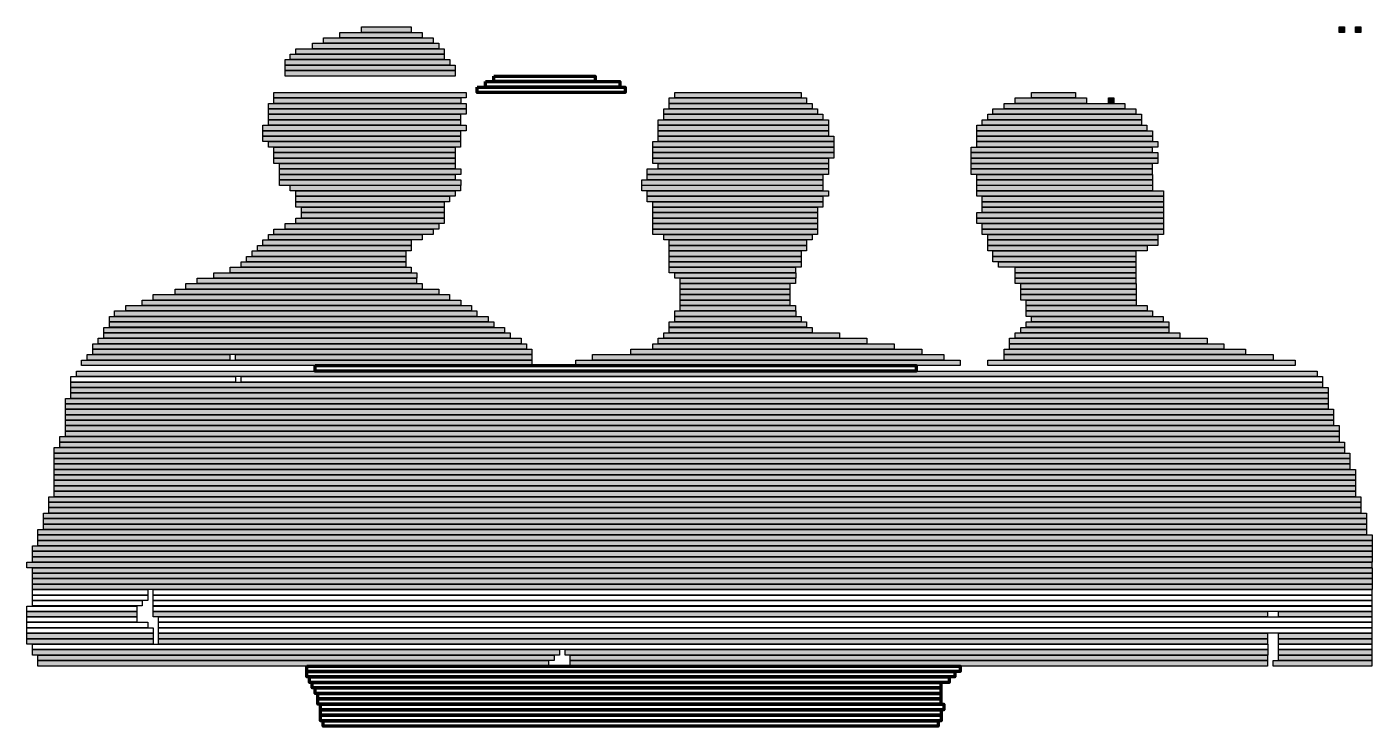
# Model space of a CAD drawing. Header units: millimetres. Extents: x 8 to 41779, y 4087 to 28530.
# Drawn here: x 39824 to 41366, y 9319 to 10122 of the extents above; entities that cross this region are included whole.
import ezdxf

# ---------------------------------------------------------------- set-up
doc = ezdxf.new("R2010")
doc.units = ezdxf.units.MM
doc.header["$LTSCALE"] = 50
doc.layers.add('12_Plankopf', color=140, linetype='Continuous')

msp = doc.modelspace()

# ---------------------------------------------------------------- hatches: boundary and pattern name
at = {"layer": '12_Plankopf'}
for points in [[(40207.8, 10122), (40264.5, 10122), (40264.5, 10115.7), (40207.8, 10115.7)], [(41328.6, 10122), (41334.9, 10122), (41334.9, 10115.7), (41328.6, 10115.7)], [(41347.3, 10122), (41353.6, 10122), (41353.6, 10115.7), (41347.3, 10115.7)], [(40151.4, 10103.2), (40296.2, 10103.2), (40296.2, 10096.9), (40151.4, 10096.9)], [(40164.1, 10109.4), (40290, 10109.4), (40290, 10103.2), (40164.1, 10103.2)], [(40182.8, 10115.7), (40277.2, 10115.7), (40277.2, 10109.4), (40182.8, 10109.4)], [(40126, 10090.6), (40302.3, 10090.6), (40302.3, 10084.4), (40126, 10084.4)], [(40132.4, 10096.9), (40302.3, 10096.9), (40302.3, 10090.6), (40132.4, 10090.6)], [(40120, 10084.4), (40308.8, 10084.4), (40308.8, 10078.1), (40120, 10078.1)], [(40120, 10078.1), (40315.2, 10078.1), (40315.2, 10071.8), (40120, 10071.8)], [(40120, 10071.8), (40315.2, 10071.8), (40315.2, 10065.6), (40120, 10065.6)], [(40107.3, 10046.7), (40327.6, 10046.7), (40327.6, 10040.5), (40107.3, 10040.5)], [(40567, 10046.7), (40711.7, 10046.7), (40711.7, 10040.5), (40567, 10040.5)], [(40975.8, 10046.7), (41026.2, 10046.7), (41026.2, 10040.5), (40975.8, 10040.5)], [(40101, 10034.2), (40327.6, 10034.2), (40327.6, 10028), (40101, 10028)], [(40101, 10028), (40327.6, 10028), (40327.6, 10021.7), (40101, 10021.7)], [(40107.3, 10040.5), (40321.4, 10040.5), (40321.4, 10034.2), (40107.3, 10034.2)], [(40554.3, 10028), (40730.5, 10028), (40730.5, 10021.7), (40554.3, 10021.7)], [(40560.6, 10040.5), (40718, 10040.5), (40718, 10034.2), (40560.6, 10034.2)], [(40560.6, 10034.2), (40724.3, 10034.2), (40724.3, 10028), (40560.6, 10028)], [(40931.7, 10028), (41095.4, 10028), (41095.4, 10021.7), (40931.7, 10021.7)], [(40944.4, 10034.2), (41083, 10034.2), (41083, 10028), (40944.4, 10028)], [(40957.1, 10040.5), (41039, 10040.5), (41039, 10034.2), (40957.1, 10034.2)], [(41064, 10040.5), (41070.3, 10040.5), (41070.3, 10034.2), (41064, 10034.2)], [(40101, 10021.7), (40321.3, 10021.7), (40321.3, 10015.4), (40101, 10015.4)], [(40101, 10015.4), (40321.3, 10015.4), (40321.3, 10009.2), (40101, 10009.2)], [(40547.9, 10015.4), (40743.1, 10015.4), (40743.1, 10009.2), (40547.9, 10009.2)], [(40554.3, 10021.7), (40736.8, 10021.7), (40736.8, 10015.4), (40554.3, 10015.4)], [(40919.4, 10015.4), (41101.9, 10015.4), (41101.9, 10009.2), (40919.4, 10009.2)], [(40925.7, 10021.7), (41102, 10021.7), (41102, 10015.4), (40925.7, 10015.4)], [(40094.6, 10009.1), (40327.5, 10009.1), (40327.5, 10002.8), (40094.6, 10002.8)], [(40094.6, 10002.8), (40321.2, 10002.8), (40321.2, 9996.6), (40094.6, 9996.6)], [(40094.6, 9996.6), (40321.2, 9996.6), (40321.2, 9990.3), (40094.6, 9990.3)], [(40547.9, 10009.1), (40743.1, 10009.1), (40743.1, 10002.8), (40547.9, 10002.8)], [(40547.9, 10002.8), (40743.1, 10002.8), (40743.1, 9996.6), (40547.9, 9996.6)], [(40547.9, 9996.6), (40749.4, 9996.6), (40749.4, 9990.3), (40547.9, 9990.3)], [(40913, 10009.1), (41108.2, 10009.1), (41108.2, 10002.8), (40913, 10002.8)], [(40913, 10002.8), (41114.5, 10002.8), (41114.5, 9996.6), (40913, 9996.6)], [(40913, 9996.6), (41114.5, 9996.6), (41114.5, 9990.3), (40913, 9990.3)], [(40101, 9990.3), (40321.3, 9990.3), (40321.3, 9984), (40101, 9984)], [(40107.3, 9984), (40315.1, 9984), (40315.1, 9977.8), (40107.3, 9977.8)], [(40541.6, 9990.3), (40749.3, 9990.3), (40749.3, 9984), (40541.6, 9984)], [(40541.6, 9984), (40749.3, 9984), (40749.3, 9977.8), (40541.6, 9977.8)], [(40906.7, 9984), (41114.4, 9984), (41114.4, 9977.8), (40906.7, 9977.8)], [(40913, 9990.3), (41120.8, 9990.3), (41120.8, 9984), (40913, 9984)], [(40107.3, 9977.8), (40315.1, 9977.8), (40315.1, 9971.5), (40107.3, 9971.5)], [(40107.3, 9971.5), (40315.1, 9971.5), (40315.1, 9965.3), (40107.3, 9965.3)], [(40113.7, 9965.2), (40315.1, 9965.2), (40315.1, 9959), (40113.7, 9959)], [(40541.6, 9977.8), (40749.3, 9977.8), (40749.3, 9971.5), (40541.6, 9971.5)], [(40541.6, 9971.5), (40743, 9971.5), (40743, 9965.3), (40541.6, 9965.3)], [(40547.9, 9965.2), (40743.1, 9965.2), (40743.1, 9959), (40547.9, 9959)], [(40906.7, 9977.8), (41120.7, 9977.8), (41120.7, 9971.5), (40906.7, 9971.5)], [(40906.7, 9971.5), (41120.7, 9971.5), (41120.7, 9965.3), (40906.7, 9965.3)], [(40906.7, 9965.2), (41114.4, 9965.2), (41114.4, 9959), (40906.7, 9959)], [(40113.7, 9959), (40321.4, 9959), (40321.4, 9952.7), (40113.7, 9952.7)], [(40113.7, 9952.7), (40315.1, 9952.7), (40315.1, 9946.4), (40113.7, 9946.4)], [(40535.2, 9959), (40743, 9959), (40743, 9952.7), (40535.2, 9952.7)], [(40535.2, 9952.7), (40736.7, 9952.7), (40736.7, 9946.4), (40535.2, 9946.4)], [(40906.7, 9959), (41114.4, 9959), (41114.4, 9952.7), (40906.7, 9952.7)], [(40913, 9952.7), (41114.5, 9952.7), (41114.5, 9946.4), (40913, 9946.4)], [(40113.7, 9946.4), (40321.4, 9946.4), (40321.4, 9940.1), (40113.7, 9940.1)], [(40126, 9940.2), (40321.2, 9940.2), (40321.2, 9933.9), (40126, 9933.9)], [(40132.4, 9933.9), (40314.9, 9933.9), (40314.9, 9927.6), (40132.4, 9927.6)], [(40528.9, 9946.4), (40736.6, 9946.4), (40736.6, 9940.1), (40528.9, 9940.1)], [(40528.9, 9940.2), (40736.6, 9940.2), (40736.6, 9933.9), (40528.9, 9933.9)], [(40535.2, 9933.9), (40743, 9933.9), (40743, 9927.6), (40535.2, 9927.6)], [(40913, 9946.4), (41114.5, 9946.4), (41114.5, 9940.1), (40913, 9940.1)], [(40913, 9940.2), (41114.5, 9940.2), (41114.5, 9933.9), (40913, 9933.9)], [(40913, 9933.9), (41127.1, 9933.9), (41127.1, 9927.6), (40913, 9927.6)], [(40132.4, 9927.6), (40308.6, 9927.6), (40308.6, 9921.3), (40132.4, 9921.3)], [(40132.4, 9921.3), (40302.3, 9921.3), (40302.3, 9915.1), (40132.4, 9915.1)], [(40535.2, 9927.6), (40736.7, 9927.6), (40736.7, 9921.3), (40535.2, 9921.3)], [(40541.6, 9921.3), (40736.7, 9921.3), (40736.7, 9915.1), (40541.6, 9915.1)], [(40919.4, 9927.6), (41127.2, 9927.6), (41127.2, 9921.3), (40919.4, 9921.3)], [(40919.4, 9921.3), (41127.2, 9921.3), (41127.2, 9915.1), (40919.4, 9915.1)], [(40132.4, 9902.6), (40302.3, 9902.6), (40302.3, 9896.3), (40132.4, 9896.3)], [(40138.7, 9915.1), (40302.4, 9915.1), (40302.4, 9908.8), (40138.7, 9908.8)], [(40138.7, 9908.8), (40302.4, 9908.8), (40302.4, 9902.5), (40138.7, 9902.5)], [(40541.6, 9915.1), (40730.4, 9915.1), (40730.4, 9908.8), (40541.6, 9908.8)], [(40541.6, 9908.8), (40730.4, 9908.8), (40730.4, 9902.5), (40541.6, 9902.5)], [(40541.6, 9902.6), (40730.4, 9902.6), (40730.4, 9896.3), (40541.6, 9896.3)], [(40913, 9908.8), (41127.1, 9908.8), (41127.1, 9902.5), (40913, 9902.5)], [(40913, 9902.6), (41127.1, 9902.6), (41127.1, 9896.3), (40913, 9896.3)], [(40919.4, 9915.1), (41127.2, 9915.1), (41127.2, 9908.8), (40919.4, 9908.8)], [(40107.3, 9890), (40289.9, 9890), (40289.9, 9883.7), (40107.3, 9883.7)], [(40120, 9896.3), (40296.3, 9896.3), (40296.3, 9890), (40120, 9890)], [(40541.6, 9896.3), (40730.4, 9896.3), (40730.4, 9890), (40541.6, 9890)], [(40541.6, 9890), (40730.4, 9890), (40730.4, 9883.7), (40541.6, 9883.7)], [(40919.4, 9896.3), (41127.2, 9896.3), (41127.2, 9890), (40919.4, 9890)], [(40919.4, 9890), (41127.2, 9890), (41127.2, 9883.7), (40919.4, 9883.7)], [(40088.3, 9871.2), (40264.5, 9871.2), (40264.5, 9864.9), (40088.3, 9864.9)], [(40094.6, 9877.5), (40264.5, 9877.5), (40264.5, 9871.2), (40094.6, 9871.2)], [(40101, 9883.7), (40277.2, 9883.7), (40277.2, 9877.5), (40101, 9877.5)], [(40554.3, 9883.7), (40724.3, 9883.7), (40724.3, 9877.5), (40554.3, 9877.5)], [(40560.6, 9877.5), (40718, 9877.5), (40718, 9871.2), (40560.6, 9871.2)], [(40560.6, 9871.2), (40718, 9871.2), (40718, 9864.9), (40560.6, 9864.9)], [(40925.7, 9883.7), (41120.9, 9883.7), (41120.9, 9877.5), (40925.7, 9877.5)], [(40925.7, 9877.5), (41120.9, 9877.5), (41120.9, 9871.2), (40925.7, 9871.2)], [(40925.7, 9871.2), (41108.3, 9871.2), (41108.3, 9864.9), (40925.7, 9864.9)], [(40075.9, 9858.6), (40258.5, 9858.6), (40258.5, 9852.4), (40075.9, 9852.4)], [(40082.3, 9864.9), (40258.5, 9864.9), (40258.5, 9858.6), (40082.3, 9858.6)], [(40560.6, 9864.9), (40711.7, 9864.9), (40711.7, 9858.6), (40560.6, 9858.6)], [(40560.6, 9858.6), (40711.7, 9858.6), (40711.7, 9852.4), (40560.6, 9852.4)], [(40931.7, 9864.9), (41095.4, 9864.9), (41095.4, 9858.6), (40931.7, 9858.6)], [(40931.7, 9858.6), (41095.4, 9858.6), (41095.4, 9852.4), (40931.7, 9852.4)], [(40056.9, 9846.1), (40264.6, 9846.1), (40264.6, 9839.9), (40056.9, 9839.9)], [(40069.6, 9852.4), (40258.4, 9852.4), (40258.4, 9846.1), (40069.6, 9846.1)], [(40560.6, 9852.4), (40711.7, 9852.4), (40711.7, 9846.1), (40560.6, 9846.1)], [(40560.6, 9846.1), (40705.4, 9846.1), (40705.4, 9839.9), (40560.6, 9839.9)], [(40938.1, 9852.4), (41095.5, 9852.4), (41095.5, 9846.1), (40938.1, 9846.1)], [(40957.1, 9846.1), (41095.6, 9846.1), (41095.6, 9839.9), (40957.1, 9839.9)], [(40006.4, 9827.3), (40277.1, 9827.3), (40277.1, 9821), (40006.4, 9821)], [(40019.1, 9833.6), (40270.9, 9833.6), (40270.9, 9827.3), (40019.1, 9827.3)], [(40038.2, 9839.9), (40271.1, 9839.9), (40271.1, 9833.6), (40038.2, 9833.6)], [(40567, 9839.9), (40705.5, 9839.9), (40705.5, 9833.6), (40567, 9833.6)], [(40573, 9833.6), (40705.2, 9833.6), (40705.2, 9827.3), (40573, 9827.3)], [(40573, 9827.3), (40698.9, 9827.3), (40698.9, 9821), (40573, 9821)], [(40957.1, 9839.9), (41095.6, 9839.9), (41095.6, 9833.6), (40957.1, 9833.6)], [(40957.1, 9833.6), (41095.6, 9833.6), (41095.6, 9827.3), (40957.1, 9827.3)], [(40963.5, 9827.3), (41095.7, 9827.3), (41095.7, 9821), (40963.5, 9821)], [(39968.7, 9814.7), (40308.6, 9814.7), (40308.6, 9808.5), (39968.7, 9808.5)], [(39994.1, 9821), (40296.2, 9821), (40296.2, 9814.7), (39994.1, 9814.7)], [(40573, 9821), (40698.9, 9821), (40698.9, 9814.7), (40573, 9814.7)], [(40573, 9814.7), (40698.9, 9814.7), (40698.9, 9808.5), (40573, 9808.5)], [(40963.5, 9821), (41095.7, 9821), (41095.7, 9814.7), (40963.5, 9814.7)], [(40963.5, 9814.7), (41095.7, 9814.7), (41095.7, 9808.5), (40963.5, 9808.5)], [(39924.6, 9796), (40340, 9796), (40340, 9789.7), (39924.6, 9789.7)], [(39937.3, 9802.2), (40333.8, 9802.2), (40333.8, 9796), (39937.3, 9796)], [(39956.3, 9808.5), (40321.4, 9808.5), (40321.4, 9802.2), (39956.3, 9802.2)], [(40567, 9796), (40705.5, 9796), (40705.5, 9789.7), (40567, 9789.7)], [(40573, 9808.5), (40698.9, 9808.5), (40698.9, 9802.2), (40573, 9802.2)], [(40573, 9802.2), (40705.2, 9802.2), (40705.2, 9796), (40573, 9796)], [(40969.8, 9808.5), (41095.7, 9808.5), (41095.7, 9802.2), (40969.8, 9802.2)], [(40969.8, 9802.2), (41108.3, 9802.2), (41108.3, 9796), (40969.8, 9796)], [(40969.8, 9796), (41114.6, 9796), (41114.6, 9789.7), (40969.8, 9789.7)], [(39918.6, 9789.7), (40352.9, 9789.7), (40352.9, 9783.4), (39918.6, 9783.4)], [(39918.6, 9783.4), (40359.2, 9783.4), (40359.2, 9777.2), (39918.6, 9777.2)], [(40560.6, 9783.4), (40718, 9783.4), (40718, 9777.2), (40560.6, 9777.2)], [(40567, 9789.7), (40711.7, 9789.7), (40711.7, 9783.4), (40567, 9783.4)], [(40969.8, 9783.4), (41133.5, 9783.4), (41133.5, 9777.2), (40969.8, 9777.2)], [(40975.8, 9789.7), (41126.9, 9789.7), (41126.9, 9783.4), (40975.8, 9783.4)], [(39905.9, 9764.6), (40390.6, 9764.6), (40390.6, 9758.3), (39905.9, 9758.3)], [(39912.2, 9777.1), (40371.7, 9777.1), (40371.7, 9770.9), (39912.2, 9770.9)], [(39912.2, 9770.9), (40378, 9770.9), (40378, 9764.6), (39912.2, 9764.6)], [(40547.9, 9764.6), (40787.1, 9764.6), (40787.1, 9758.3), (40547.9, 9758.3)], [(40554.3, 9770.9), (40755.7, 9770.9), (40755.7, 9764.6), (40554.3, 9764.6)], [(40560.6, 9777.1), (40724.3, 9777.1), (40724.3, 9770.9), (40560.6, 9770.9)], [(40950.8, 9764.6), (41177.4, 9764.6), (41177.4, 9758.3), (40950.8, 9758.3)], [(40957.1, 9770.9), (41146, 9770.9), (41146, 9764.6), (40957.1, 9764.6)], [(40963.5, 9777.1), (41133.5, 9777.1), (41133.5, 9770.9), (40963.5, 9770.9)], [(39899.5, 9758.3), (40396.8, 9758.3), (40396.8, 9752), (39899.5, 9752)], [(39899.5, 9752.1), (40403.1, 9752.1), (40403.1, 9745.8), (39899.5, 9745.8)], [(40516.5, 9752.1), (40850.1, 9752.1), (40850.1, 9745.8), (40516.5, 9745.8)], [(40541.6, 9758.3), (40818.5, 9758.3), (40818.5, 9752), (40541.6, 9752)], [(40944.4, 9752.1), (41221.4, 9752.1), (41221.4, 9745.8), (40944.4, 9745.8)], [(40950.8, 9758.3), (41196.3, 9758.3), (41196.3, 9752), (40950.8, 9752)], [(39886.8, 9739.5), (40403, 9739.5), (40403, 9733.3), (39886.8, 9733.3)], [(39893.2, 9745.8), (40056.8, 9745.8), (40056.8, 9739.5), (39893.2, 9739.5)], [(40063.2, 9745.8), (40403.1, 9745.8), (40403.1, 9739.5), (40063.2, 9739.5)], [(40453.4, 9739.5), (40894, 9739.5), (40894, 9733.3), (40453.4, 9733.3)], [(40472.4, 9745.8), (40875.3, 9745.8), (40875.3, 9739.5), (40472.4, 9739.5)], [(40925.7, 9739.5), (41278.2, 9739.5), (41278.2, 9733.3), (40925.7, 9733.3)], [(40944.4, 9745.8), (41252.9, 9745.8), (41252.9, 9739.5), (40944.4, 9739.5)], [(39880.8, 9727), (41303.5, 9727), (41303.5, 9720.7), (39880.8, 9720.7)], [(39874.5, 9714.4), (41309.7, 9714.4), (41309.7, 9708.2), (39874.5, 9708.2)], [(39874.5, 9708.2), (41316, 9708.2), (41316, 9701.9), (39874.5, 9701.9)], [(39874.5, 9701.9), (41316, 9701.9), (41316, 9695.6), (39874.5, 9695.6)], [(39868.1, 9695.6), (41315.9, 9695.6), (41315.9, 9689.4), (39868.1, 9689.4)], [(39868.1, 9689.3), (41315.9, 9689.3), (41315.9, 9683.1), (39868.1, 9683.1)], [(39868.1, 9683.1), (41322.2, 9683.1), (41322.2, 9676.8), (39868.1, 9676.8)], [(39868.1, 9676.8), (41322.2, 9676.8), (41322.2, 9670.6), (39868.1, 9670.6)], [(39868.1, 9670.6), (41322.2, 9670.6), (41322.2, 9664.3), (39868.1, 9664.3)], [(39868.1, 9664.3), (41328.5, 9664.3), (41328.5, 9658), (39868.1, 9658)], [(39868.1, 9658), (41328.5, 9658), (41328.5, 9651.8), (39868.1, 9651.8)], [(39861.8, 9651.8), (41328.5, 9651.8), (41328.5, 9645.5), (39861.8, 9645.5)], [(39861.8, 9645.5), (41334.8, 9645.5), (41334.8, 9639.2), (39861.8, 9639.2)], [(39855.4, 9639.2), (41334.7, 9639.2), (41334.7, 9632.9), (39855.4, 9632.9)], [(39855.4, 9632.9), (41341, 9632.9), (41341, 9626.6), (39855.4, 9626.6)], [(39855.4, 9626.6), (41341, 9626.6), (41341, 9620.4), (39855.4, 9620.4)], [(39855.4, 9620.4), (41341, 9620.4), (41341, 9614.1), (39855.4, 9614.1)], [(39855.4, 9614.1), (41347.3, 9614.1), (41347.3, 9607.9), (39855.4, 9607.9)], [(39855.4, 9607.9), (41347.3, 9607.9), (41347.3, 9601.6), (39855.4, 9601.6)], [(39855.4, 9601.6), (41347.3, 9601.6), (41347.3, 9595.3), (39855.4, 9595.3)], [(39855.4, 9595.3), (41347.3, 9595.3), (41347.3, 9589), (39855.4, 9589)], [(39849.1, 9582.8), (41353.5, 9582.8), (41353.5, 9576.5), (39849.1, 9576.5)], [(39855.4, 9589), (41347.3, 9589), (41347.3, 9582.8), (39855.4, 9582.8)], [(39843.1, 9563.9), (41360.1, 9563.9), (41360.1, 9557.7), (39843.1, 9557.7)], [(39849.1, 9576.5), (41353.5, 9576.5), (41353.5, 9570.2), (39849.1, 9570.2)], [(39849.1, 9570.2), (41353.5, 9570.2), (41353.5, 9563.9), (39849.1, 9563.9)], [(39843.1, 9557.7), (41360.1, 9557.7), (41360.1, 9551.4), (39843.1, 9551.4)], [(39843.1, 9551.4), (41360.1, 9551.4), (41360.1, 9545.1), (39843.1, 9545.1)], [(39836.7, 9545.1), (41360.1, 9545.1), (41360.1, 9538.9), (39836.7, 9538.9)], [(39836.7, 9538.9), (41366.4, 9538.9), (41366.4, 9532.6), (39836.7, 9532.6)], [(39836.7, 9532.6), (41366.4, 9532.6), (41366.4, 9526.3), (39836.7, 9526.3)], [(39830.4, 9526.3), (41366.3, 9526.3), (41366.3, 9520.1), (39830.4, 9520.1)], [(39830.4, 9520.1), (41366.3, 9520.1), (41366.3, 9513.8), (39830.4, 9513.8)], [(39824, 9507.5), (41366.2, 9507.5), (41366.2, 9501.3), (39824, 9501.3)], [(39830.4, 9513.8), (41366.3, 9513.8), (41366.3, 9507.5), (39830.4, 9507.5)], [(39830.4, 9501.2), (41366.3, 9501.2), (41366.3, 9495), (39830.4, 9495)], [(39830.4, 9495), (41366.3, 9495), (41366.3, 9488.7), (39830.4, 9488.7)], [(39830.4, 9488.7), (41366.3, 9488.7), (41366.3, 9482.5), (39830.4, 9482.5)], [(39830.4, 9482.5), (41366.3, 9482.5), (41366.3, 9476.2), (39830.4, 9476.2)], [(39824, 9451.1), (39949.9, 9451.1), (39949.9, 9444.8), (39824, 9444.8)], [(39968.7, 9451.1), (41246.5, 9451.1), (41246.5, 9444.8), (39968.7, 9444.8)], [(41259.1, 9451.1), (41366.1, 9451.1), (41366.1, 9444.8), (41259.1, 9444.8)], [(39824, 9426), (39968.8, 9426), (39968.8, 9419.8), (39824, 9419.8)], [(39975, 9426), (41246.6, 9426), (41246.6, 9419.8), (39975, 9419.8)], [(41259.1, 9426), (41366.1, 9426), (41366.1, 9419.8), (41259.1, 9419.8)], [(39824, 9419.8), (39968.8, 9419.8), (39968.8, 9413.5), (39824, 9413.5)], [(39975, 9419.8), (41246.6, 9419.8), (41246.6, 9413.5), (39975, 9413.5)], [(41259.1, 9419.8), (41366.1, 9419.8), (41366.1, 9413.5), (41259.1, 9413.5)], [(39830.4, 9407.2), (40434.7, 9407.2), (40434.7, 9400.9), (39830.4, 9400.9)], [(39836.7, 9400.9), (40428.5, 9400.9), (40428.5, 9394.6), (39836.7, 9394.6)], [(39836.7, 9394.7), (40422.1, 9394.7), (40422.1, 9388.4), (39836.7, 9388.4)], [(40441, 9407.2), (41246.8, 9407.2), (41246.8, 9400.9), (40441, 9400.9)], [(40447, 9400.9), (41246.5, 9400.9), (41246.5, 9394.6), (40447, 9394.6)], [(40447, 9394.7), (41246.5, 9394.7), (41246.5, 9388.4), (40447, 9388.4)], [(41252.8, 9394.7), (41366.1, 9394.7), (41366.1, 9388.4), (41252.8, 9388.4)], [(41259.1, 9407.2), (41366.1, 9407.2), (41366.1, 9400.9), (41259.1, 9400.9)], [(41259.1, 9400.9), (41366.1, 9400.9), (41366.1, 9394.6), (41259.1, 9394.6)]]:
    msp.add_hatch(color=7, dxfattribs=at).paths.add_polyline_path(points)

# ---------------------------------------------------------------- linework, layer by layer
for points in [[(40207.8, 10122), (40264.5, 10122), (40264.5, 10115.7), (40207.8, 10115.7)], [(41328.6, 10122), (41334.9, 10122), (41334.9, 10115.7), (41328.6, 10115.7)], [(41347.3, 10122), (41353.6, 10122), (41353.6, 10115.7), (41347.3, 10115.7)], [(40151.4, 10103.2), (40296.2, 10103.2), (40296.2, 10096.9), (40151.4, 10096.9)], [(40164.1, 10109.4), (40290, 10109.4), (40290, 10103.2), (40164.1, 10103.2)], [(40182.8, 10115.7), (40277.2, 10115.7), (40277.2, 10109.4), (40182.8, 10109.4)], [(40126, 10090.6), (40302.3, 10090.6), (40302.3, 10084.4), (40126, 10084.4)], [(40132.4, 10096.9), (40302.3, 10096.9), (40302.3, 10090.6), (40132.4, 10090.6)], [(40120, 10084.4), (40308.8, 10084.4), (40308.8, 10078.1), (40120, 10078.1)], [(40120, 10078.1), (40315.2, 10078.1), (40315.2, 10071.8), (40120, 10071.8)], [(40120, 10071.8), (40315.2, 10071.8), (40315.2, 10065.6), (40120, 10065.6)], [(40107.3, 10046.7), (40327.6, 10046.7), (40327.6, 10040.5), (40107.3, 10040.5)], [(40567, 10046.7), (40711.7, 10046.7), (40711.7, 10040.5), (40567, 10040.5)], [(40975.8, 10046.7), (41026.2, 10046.7), (41026.2, 10040.5), (40975.8, 10040.5)], [(40101, 10034.2), (40327.6, 10034.2), (40327.6, 10028), (40101, 10028)], [(40101, 10028), (40327.6, 10028), (40327.6, 10021.7), (40101, 10021.7)], [(40107.3, 10040.5), (40321.4, 10040.5), (40321.4, 10034.2), (40107.3, 10034.2)], [(40554.3, 10028), (40730.5, 10028), (40730.5, 10021.7), (40554.3, 10021.7)], [(40560.6, 10040.5), (40718, 10040.5), (40718, 10034.2), (40560.6, 10034.2)], [(40560.6, 10034.2), (40724.3, 10034.2), (40724.3, 10028), (40560.6, 10028)], [(40931.7, 10028), (41095.4, 10028), (41095.4, 10021.7), (40931.7, 10021.7)], [(40944.4, 10034.2), (41083, 10034.2), (41083, 10028), (40944.4, 10028)], [(40957.1, 10040.5), (41039, 10040.5), (41039, 10034.2), (40957.1, 10034.2)], [(41064, 10040.5), (41070.3, 10040.5), (41070.3, 10034.2), (41064, 10034.2)], [(40101, 10021.7), (40321.3, 10021.7), (40321.3, 10015.4), (40101, 10015.4)], [(40101, 10015.4), (40321.3, 10015.4), (40321.3, 10009.2), (40101, 10009.2)], [(40547.9, 10015.4), (40743.1, 10015.4), (40743.1, 10009.2), (40547.9, 10009.2)], [(40554.3, 10021.7), (40736.8, 10021.7), (40736.8, 10015.4), (40554.3, 10015.4)], [(40919.4, 10015.4), (41101.9, 10015.4), (41101.9, 10009.2), (40919.4, 10009.2)], [(40925.7, 10021.7), (41102, 10021.7), (41102, 10015.4), (40925.7, 10015.4)], [(40094.6, 10009.1), (40327.5, 10009.1), (40327.5, 10002.8), (40094.6, 10002.8)], [(40094.6, 10002.8), (40321.2, 10002.8), (40321.2, 9996.6), (40094.6, 9996.6)], [(40094.6, 9996.6), (40321.2, 9996.6), (40321.2, 9990.3), (40094.6, 9990.3)], [(40547.9, 10009.1), (40743.1, 10009.1), (40743.1, 10002.8), (40547.9, 10002.8)], [(40547.9, 10002.8), (40743.1, 10002.8), (40743.1, 9996.6), (40547.9, 9996.6)], [(40547.9, 9996.6), (40749.4, 9996.6), (40749.4, 9990.3), (40547.9, 9990.3)], [(40913, 10009.1), (41108.2, 10009.1), (41108.2, 10002.8), (40913, 10002.8)], [(40913, 10002.8), (41114.5, 10002.8), (41114.5, 9996.6), (40913, 9996.6)], [(40913, 9996.6), (41114.5, 9996.6), (41114.5, 9990.3), (40913, 9990.3)], [(40101, 9990.3), (40321.3, 9990.3), (40321.3, 9984), (40101, 9984)], [(40107.3, 9984), (40315.1, 9984), (40315.1, 9977.8), (40107.3, 9977.8)], [(40541.6, 9990.3), (40749.3, 9990.3), (40749.3, 9984), (40541.6, 9984)], [(40541.6, 9984), (40749.3, 9984), (40749.3, 9977.8), (40541.6, 9977.8)], [(40906.7, 9984), (41114.4, 9984), (41114.4, 9977.8), (40906.7, 9977.8)], [(40913, 9990.3), (41120.8, 9990.3), (41120.8, 9984), (40913, 9984)], [(40107.3, 9977.8), (40315.1, 9977.8), (40315.1, 9971.5), (40107.3, 9971.5)], [(40107.3, 9971.5), (40315.1, 9971.5), (40315.1, 9965.3), (40107.3, 9965.3)], [(40113.7, 9965.2), (40315.1, 9965.2), (40315.1, 9959), (40113.7, 9959)], [(40541.6, 9977.8), (40749.3, 9977.8), (40749.3, 9971.5), (40541.6, 9971.5)], [(40541.6, 9971.5), (40743, 9971.5), (40743, 9965.3), (40541.6, 9965.3)], [(40547.9, 9965.2), (40743.1, 9965.2), (40743.1, 9959), (40547.9, 9959)], [(40906.7, 9977.8), (41120.7, 9977.8), (41120.7, 9971.5), (40906.7, 9971.5)], [(40906.7, 9971.5), (41120.7, 9971.5), (41120.7, 9965.3), (40906.7, 9965.3)], [(40906.7, 9965.2), (41114.4, 9965.2), (41114.4, 9959), (40906.7, 9959)], [(40113.7, 9959), (40321.4, 9959), (40321.4, 9952.7), (40113.7, 9952.7)], [(40113.7, 9952.7), (40315.1, 9952.7), (40315.1, 9946.4), (40113.7, 9946.4)], [(40535.2, 9959), (40743, 9959), (40743, 9952.7), (40535.2, 9952.7)], [(40535.2, 9952.7), (40736.7, 9952.7), (40736.7, 9946.4), (40535.2, 9946.4)], [(40906.7, 9959), (41114.4, 9959), (41114.4, 9952.7), (40906.7, 9952.7)], [(40913, 9952.7), (41114.5, 9952.7), (41114.5, 9946.4), (40913, 9946.4)], [(40113.7, 9946.4), (40321.4, 9946.4), (40321.4, 9940.1), (40113.7, 9940.1)], [(40126, 9940.2), (40321.2, 9940.2), (40321.2, 9933.9), (40126, 9933.9)], [(40132.4, 9933.9), (40314.9, 9933.9), (40314.9, 9927.6), (40132.4, 9927.6)], [(40528.9, 9946.4), (40736.6, 9946.4), (40736.6, 9940.1), (40528.9, 9940.1)], [(40528.9, 9940.2), (40736.6, 9940.2), (40736.6, 9933.9), (40528.9, 9933.9)], [(40535.2, 9933.9), (40743, 9933.9), (40743, 9927.6), (40535.2, 9927.6)], [(40913, 9946.4), (41114.5, 9946.4), (41114.5, 9940.1), (40913, 9940.1)], [(40913, 9940.2), (41114.5, 9940.2), (41114.5, 9933.9), (40913, 9933.9)], [(40913, 9933.9), (41127.1, 9933.9), (41127.1, 9927.6), (40913, 9927.6)], [(40132.4, 9927.6), (40308.6, 9927.6), (40308.6, 9921.3), (40132.4, 9921.3)], [(40132.4, 9921.3), (40302.3, 9921.3), (40302.3, 9915.1), (40132.4, 9915.1)], [(40535.2, 9927.6), (40736.7, 9927.6), (40736.7, 9921.3), (40535.2, 9921.3)], [(40541.6, 9921.3), (40736.7, 9921.3), (40736.7, 9915.1), (40541.6, 9915.1)], [(40919.4, 9927.6), (41127.2, 9927.6), (41127.2, 9921.3), (40919.4, 9921.3)], [(40919.4, 9921.3), (41127.2, 9921.3), (41127.2, 9915.1), (40919.4, 9915.1)], [(40132.4, 9902.6), (40302.3, 9902.6), (40302.3, 9896.3), (40132.4, 9896.3)], [(40138.7, 9915.1), (40302.4, 9915.1), (40302.4, 9908.8), (40138.7, 9908.8)], [(40138.7, 9908.8), (40302.4, 9908.8), (40302.4, 9902.5), (40138.7, 9902.5)], [(40541.6, 9915.1), (40730.4, 9915.1), (40730.4, 9908.8), (40541.6, 9908.8)], [(40541.6, 9908.8), (40730.4, 9908.8), (40730.4, 9902.5), (40541.6, 9902.5)], [(40541.6, 9902.6), (40730.4, 9902.6), (40730.4, 9896.3), (40541.6, 9896.3)], [(40913, 9908.8), (41127.1, 9908.8), (41127.1, 9902.5), (40913, 9902.5)], [(40913, 9902.6), (41127.1, 9902.6), (41127.1, 9896.3), (40913, 9896.3)], [(40919.4, 9915.1), (41127.2, 9915.1), (41127.2, 9908.8), (40919.4, 9908.8)], [(40107.3, 9890), (40289.9, 9890), (40289.9, 9883.7), (40107.3, 9883.7)], [(40120, 9896.3), (40296.3, 9896.3), (40296.3, 9890), (40120, 9890)], [(40541.6, 9896.3), (40730.4, 9896.3), (40730.4, 9890), (40541.6, 9890)], [(40541.6, 9890), (40730.4, 9890), (40730.4, 9883.7), (40541.6, 9883.7)], [(40919.4, 9896.3), (41127.2, 9896.3), (41127.2, 9890), (40919.4, 9890)], [(40919.4, 9890), (41127.2, 9890), (41127.2, 9883.7), (40919.4, 9883.7)], [(40088.3, 9871.2), (40264.5, 9871.2), (40264.5, 9864.9), (40088.3, 9864.9)], [(40094.6, 9877.5), (40264.5, 9877.5), (40264.5, 9871.2), (40094.6, 9871.2)], [(40101, 9883.7), (40277.2, 9883.7), (40277.2, 9877.5), (40101, 9877.5)], [(40554.3, 9883.7), (40724.3, 9883.7), (40724.3, 9877.5), (40554.3, 9877.5)], [(40560.6, 9877.5), (40718, 9877.5), (40718, 9871.2), (40560.6, 9871.2)], [(40560.6, 9871.2), (40718, 9871.2), (40718, 9864.9), (40560.6, 9864.9)], [(40925.7, 9883.7), (41120.9, 9883.7), (41120.9, 9877.5), (40925.7, 9877.5)], [(40925.7, 9877.5), (41120.9, 9877.5), (41120.9, 9871.2), (40925.7, 9871.2)], [(40925.7, 9871.2), (41108.3, 9871.2), (41108.3, 9864.9), (40925.7, 9864.9)], [(40075.9, 9858.6), (40258.5, 9858.6), (40258.5, 9852.4), (40075.9, 9852.4)], [(40082.3, 9864.9), (40258.5, 9864.9), (40258.5, 9858.6), (40082.3, 9858.6)], [(40560.6, 9864.9), (40711.7, 9864.9), (40711.7, 9858.6), (40560.6, 9858.6)], [(40560.6, 9858.6), (40711.7, 9858.6), (40711.7, 9852.4), (40560.6, 9852.4)], [(40931.7, 9864.9), (41095.4, 9864.9), (41095.4, 9858.6), (40931.7, 9858.6)], [(40931.7, 9858.6), (41095.4, 9858.6), (41095.4, 9852.4), (40931.7, 9852.4)], [(40056.9, 9846.1), (40264.6, 9846.1), (40264.6, 9839.9), (40056.9, 9839.9)], [(40069.6, 9852.4), (40258.4, 9852.4), (40258.4, 9846.1), (40069.6, 9846.1)], [(40560.6, 9852.4), (40711.7, 9852.4), (40711.7, 9846.1), (40560.6, 9846.1)], [(40560.6, 9846.1), (40705.4, 9846.1), (40705.4, 9839.9), (40560.6, 9839.9)], [(40938.1, 9852.4), (41095.5, 9852.4), (41095.5, 9846.1), (40938.1, 9846.1)], [(40957.1, 9846.1), (41095.6, 9846.1), (41095.6, 9839.9), (40957.1, 9839.9)], [(40006.4, 9827.3), (40277.1, 9827.3), (40277.1, 9821), (40006.4, 9821)], [(40019.1, 9833.6), (40270.9, 9833.6), (40270.9, 9827.3), (40019.1, 9827.3)], [(40038.2, 9839.9), (40271.1, 9839.9), (40271.1, 9833.6), (40038.2, 9833.6)], [(40567, 9839.9), (40705.5, 9839.9), (40705.5, 9833.6), (40567, 9833.6)], [(40573, 9833.6), (40705.2, 9833.6), (40705.2, 9827.3), (40573, 9827.3)], [(40573, 9827.3), (40698.9, 9827.3), (40698.9, 9821), (40573, 9821)], [(40957.1, 9839.9), (41095.6, 9839.9), (41095.6, 9833.6), (40957.1, 9833.6)], [(40957.1, 9833.6), (41095.6, 9833.6), (41095.6, 9827.3), (40957.1, 9827.3)], [(40963.5, 9827.3), (41095.7, 9827.3), (41095.7, 9821), (40963.5, 9821)], [(39968.7, 9814.7), (40308.6, 9814.7), (40308.6, 9808.5), (39968.7, 9808.5)], [(39994.1, 9821), (40296.2, 9821), (40296.2, 9814.7), (39994.1, 9814.7)], [(40573, 9821), (40698.9, 9821), (40698.9, 9814.7), (40573, 9814.7)], [(40573, 9814.7), (40698.9, 9814.7), (40698.9, 9808.5), (40573, 9808.5)], [(40963.5, 9821), (41095.7, 9821), (41095.7, 9814.7), (40963.5, 9814.7)], [(40963.5, 9814.7), (41095.7, 9814.7), (41095.7, 9808.5), (40963.5, 9808.5)], [(39924.6, 9796), (40340, 9796), (40340, 9789.7), (39924.6, 9789.7)], [(39937.3, 9802.2), (40333.8, 9802.2), (40333.8, 9796), (39937.3, 9796)], [(39956.3, 9808.5), (40321.4, 9808.5), (40321.4, 9802.2), (39956.3, 9802.2)], [(40567, 9796), (40705.5, 9796), (40705.5, 9789.7), (40567, 9789.7)], [(40573, 9808.5), (40698.9, 9808.5), (40698.9, 9802.2), (40573, 9802.2)], [(40573, 9802.2), (40705.2, 9802.2), (40705.2, 9796), (40573, 9796)], [(40969.8, 9808.5), (41095.7, 9808.5), (41095.7, 9802.2), (40969.8, 9802.2)], [(40969.8, 9802.2), (41108.3, 9802.2), (41108.3, 9796), (40969.8, 9796)], [(40969.8, 9796), (41114.6, 9796), (41114.6, 9789.7), (40969.8, 9789.7)], [(39918.6, 9789.7), (40352.9, 9789.7), (40352.9, 9783.4), (39918.6, 9783.4)], [(39918.6, 9783.4), (40359.2, 9783.4), (40359.2, 9777.2), (39918.6, 9777.2)], [(40560.6, 9783.4), (40718, 9783.4), (40718, 9777.2), (40560.6, 9777.2)], [(40567, 9789.7), (40711.7, 9789.7), (40711.7, 9783.4), (40567, 9783.4)], [(40969.8, 9783.4), (41133.5, 9783.4), (41133.5, 9777.2), (40969.8, 9777.2)], [(40975.8, 9789.7), (41126.9, 9789.7), (41126.9, 9783.4), (40975.8, 9783.4)], [(39905.9, 9764.6), (40390.6, 9764.6), (40390.6, 9758.3), (39905.9, 9758.3)], [(39912.2, 9777.1), (40371.7, 9777.1), (40371.7, 9770.9), (39912.2, 9770.9)], [(39912.2, 9770.9), (40378, 9770.9), (40378, 9764.6), (39912.2, 9764.6)], [(40547.9, 9764.6), (40787.1, 9764.6), (40787.1, 9758.3), (40547.9, 9758.3)], [(40554.3, 9770.9), (40755.7, 9770.9), (40755.7, 9764.6), (40554.3, 9764.6)], [(40560.6, 9777.1), (40724.3, 9777.1), (40724.3, 9770.9), (40560.6, 9770.9)], [(40950.8, 9764.6), (41177.4, 9764.6), (41177.4, 9758.3), (40950.8, 9758.3)], [(40957.1, 9770.9), (41146, 9770.9), (41146, 9764.6), (40957.1, 9764.6)], [(40963.5, 9777.1), (41133.5, 9777.1), (41133.5, 9770.9), (40963.5, 9770.9)], [(39899.5, 9758.3), (40396.8, 9758.3), (40396.8, 9752), (39899.5, 9752)], [(39899.5, 9752.1), (40403.1, 9752.1), (40403.1, 9745.8), (39899.5, 9745.8)], [(40516.5, 9752.1), (40850.1, 9752.1), (40850.1, 9745.8), (40516.5, 9745.8)], [(40541.6, 9758.3), (40818.5, 9758.3), (40818.5, 9752), (40541.6, 9752)], [(40944.4, 9752.1), (41221.4, 9752.1), (41221.4, 9745.8), (40944.4, 9745.8)], [(40950.8, 9758.3), (41196.3, 9758.3), (41196.3, 9752), (40950.8, 9752)], [(39886.8, 9739.5), (40403, 9739.5), (40403, 9733.3), (39886.8, 9733.3)], [(39893.2, 9745.8), (40056.8, 9745.8), (40056.8, 9739.5), (39893.2, 9739.5)], [(40063.2, 9745.8), (40403.1, 9745.8), (40403.1, 9739.5), (40063.2, 9739.5)], [(40453.4, 9739.5), (40894, 9739.5), (40894, 9733.3), (40453.4, 9733.3)], [(40472.4, 9745.8), (40875.3, 9745.8), (40875.3, 9739.5), (40472.4, 9739.5)], [(40925.7, 9739.5), (41278.2, 9739.5), (41278.2, 9733.3), (40925.7, 9733.3)], [(40944.4, 9745.8), (41252.9, 9745.8), (41252.9, 9739.5), (40944.4, 9739.5)], [(39874.5, 9720.7), (40063.3, 9720.7), (40063.3, 9714.4), (39874.5, 9714.4)], [(39880.8, 9727), (41303.5, 9727), (41303.5, 9720.7), (39880.8, 9720.7)], [(40069.6, 9720.7), (41309.6, 9720.7), (41309.6, 9714.4), (40069.6, 9714.4)], [(39874.5, 9714.4), (41309.7, 9714.4), (41309.7, 9708.2), (39874.5, 9708.2)], [(39874.5, 9708.2), (41316, 9708.2), (41316, 9701.9), (39874.5, 9701.9)], [(39874.5, 9701.9), (41316, 9701.9), (41316, 9695.6), (39874.5, 9695.6)], [(39868.1, 9695.6), (41315.9, 9695.6), (41315.9, 9689.4), (39868.1, 9689.4)], [(39868.1, 9689.3), (41315.9, 9689.3), (41315.9, 9683.1), (39868.1, 9683.1)], [(39868.1, 9683.1), (41322.2, 9683.1), (41322.2, 9676.8), (39868.1, 9676.8)], [(39868.1, 9676.8), (41322.2, 9676.8), (41322.2, 9670.6), (39868.1, 9670.6)], [(39868.1, 9670.6), (41322.2, 9670.6), (41322.2, 9664.3), (39868.1, 9664.3)], [(39868.1, 9664.3), (41328.5, 9664.3), (41328.5, 9658), (39868.1, 9658)], [(39868.1, 9658), (41328.5, 9658), (41328.5, 9651.8), (39868.1, 9651.8)], [(39861.8, 9651.8), (41328.5, 9651.8), (41328.5, 9645.5), (39861.8, 9645.5)], [(39861.8, 9645.5), (41334.8, 9645.5), (41334.8, 9639.2), (39861.8, 9639.2)], [(39855.4, 9639.2), (41334.7, 9639.2), (41334.7, 9632.9), (39855.4, 9632.9)], [(39855.4, 9632.9), (41341, 9632.9), (41341, 9626.6), (39855.4, 9626.6)], [(39855.4, 9626.6), (41341, 9626.6), (41341, 9620.4), (39855.4, 9620.4)], [(39855.4, 9620.4), (41341, 9620.4), (41341, 9614.1), (39855.4, 9614.1)], [(39855.4, 9614.1), (41347.3, 9614.1), (41347.3, 9607.9), (39855.4, 9607.9)], [(39855.4, 9607.9), (41347.3, 9607.9), (41347.3, 9601.6), (39855.4, 9601.6)], [(39855.4, 9601.6), (41347.3, 9601.6), (41347.3, 9595.3), (39855.4, 9595.3)], [(39855.4, 9595.3), (41347.3, 9595.3), (41347.3, 9589), (39855.4, 9589)], [(39849.1, 9582.8), (41353.5, 9582.8), (41353.5, 9576.5), (39849.1, 9576.5)], [(39855.4, 9589), (41347.3, 9589), (41347.3, 9582.8), (39855.4, 9582.8)], [(39843.1, 9563.9), (41360.1, 9563.9), (41360.1, 9557.7), (39843.1, 9557.7)], [(39849.1, 9576.5), (41353.5, 9576.5), (41353.5, 9570.2), (39849.1, 9570.2)], [(39849.1, 9570.2), (41353.5, 9570.2), (41353.5, 9563.9), (39849.1, 9563.9)], [(39843.1, 9557.7), (41360.1, 9557.7), (41360.1, 9551.4), (39843.1, 9551.4)], [(39843.1, 9551.4), (41360.1, 9551.4), (41360.1, 9545.1), (39843.1, 9545.1)], [(39836.7, 9545.1), (41360.1, 9545.1), (41360.1, 9538.9), (39836.7, 9538.9)], [(39836.7, 9538.9), (41366.4, 9538.9), (41366.4, 9532.6), (39836.7, 9532.6)], [(39836.7, 9532.6), (41366.4, 9532.6), (41366.4, 9526.3), (39836.7, 9526.3)], [(39830.4, 9526.3), (41366.3, 9526.3), (41366.3, 9520.1), (39830.4, 9520.1)], [(39830.4, 9520.1), (41366.3, 9520.1), (41366.3, 9513.8), (39830.4, 9513.8)], [(39824, 9507.5), (41366.2, 9507.5), (41366.2, 9501.3), (39824, 9501.3)], [(39830.4, 9513.8), (41366.3, 9513.8), (41366.3, 9507.5), (39830.4, 9507.5)], [(39830.4, 9501.2), (41366.3, 9501.2), (41366.3, 9495), (39830.4, 9495)], [(39830.4, 9495), (41366.3, 9495), (41366.3, 9488.7), (39830.4, 9488.7)], [(39830.4, 9488.7), (41366.3, 9488.7), (41366.3, 9482.5), (39830.4, 9482.5)], [(39830.4, 9482.5), (41366.3, 9482.5), (41366.3, 9476.2), (39830.4, 9476.2)], [(39830.4, 9476.2), (39962.6, 9476.2), (39962.6, 9469.9), (39830.4, 9469.9)], [(39968.7, 9476.2), (41366.1, 9476.2), (41366.1, 9469.9), (39968.7, 9469.9)], [(39824, 9457.3), (39949.9, 9457.3), (39949.9, 9451.1), (39824, 9451.1)], [(39830.4, 9469.9), (39962.6, 9469.9), (39962.6, 9463.7), (39830.4, 9463.7)], [(39830.4, 9463.7), (39956.3, 9463.7), (39956.3, 9457.4), (39830.4, 9457.4)], [(39968.7, 9469.9), (41366.1, 9469.9), (41366.1, 9463.7), (39968.7, 9463.7)], [(39968.7, 9463.7), (41366.1, 9463.7), (41366.1, 9457.4), (39968.7, 9457.4)], [(39968.7, 9457.3), (41366.1, 9457.3), (41366.1, 9451.1), (39968.7, 9451.1)], [(39824, 9451.1), (39949.9, 9451.1), (39949.9, 9444.8), (39824, 9444.8)], [(39824, 9444.8), (39949.9, 9444.8), (39949.9, 9438.6), (39824, 9438.6)], [(39968.7, 9451.1), (41246.5, 9451.1), (41246.5, 9444.8), (39968.7, 9444.8)], [(39975, 9444.8), (41366.2, 9444.8), (41366.2, 9438.6), (39975, 9438.6)], [(41259.1, 9451.1), (41366.1, 9451.1), (41366.1, 9444.8), (41259.1, 9444.8)], [(39824, 9438.6), (39962.5, 9438.6), (39962.5, 9432.3), (39824, 9432.3)], [(39824, 9432.3), (39968.8, 9432.3), (39968.8, 9426), (39824, 9426)], [(39824, 9426), (39968.8, 9426), (39968.8, 9419.8), (39824, 9419.8)], [(39975, 9438.6), (41366.2, 9438.6), (41366.2, 9432.3), (39975, 9432.3)], [(39975, 9432.3), (41366.2, 9432.3), (41366.2, 9426), (39975, 9426)], [(39975, 9426), (41246.6, 9426), (41246.6, 9419.8), (39975, 9419.8)], [(41259.1, 9426), (41366.1, 9426), (41366.1, 9419.8), (41259.1, 9419.8)], [(39824, 9419.8), (39968.8, 9419.8), (39968.8, 9413.5), (39824, 9413.5)], [(39830.4, 9413.5), (41246.7, 9413.5), (41246.7, 9407.2), (39830.4, 9407.2)], [(39975, 9419.8), (41246.6, 9419.8), (41246.6, 9413.5), (39975, 9413.5)], [(41259.1, 9419.8), (41366.1, 9419.8), (41366.1, 9413.5), (41259.1, 9413.5)], [(41259.1, 9413.5), (41366.1, 9413.5), (41366.1, 9407.2), (41259.1, 9407.2)], [(39830.4, 9407.2), (40434.7, 9407.2), (40434.7, 9400.9), (39830.4, 9400.9)], [(39836.7, 9400.9), (40428.5, 9400.9), (40428.5, 9394.6), (39836.7, 9394.6)], [(39836.7, 9394.7), (40422.1, 9394.7), (40422.1, 9388.4), (39836.7, 9388.4)], [(40441, 9407.2), (41246.8, 9407.2), (41246.8, 9400.9), (40441, 9400.9)], [(40447, 9400.9), (41246.5, 9400.9), (41246.5, 9394.6), (40447, 9394.6)], [(40447, 9394.7), (41246.5, 9394.7), (41246.5, 9388.4), (40447, 9388.4)], [(41252.8, 9394.7), (41366.1, 9394.7), (41366.1, 9388.4), (41252.8, 9388.4)], [(41259.1, 9407.2), (41366.1, 9407.2), (41366.1, 9400.9), (41259.1, 9400.9)], [(41259.1, 9400.9), (41366.1, 9400.9), (41366.1, 9394.6), (41259.1, 9394.6)]]:
    msp.add_lwpolyline(points, close=True, dxfattribs=at)
at = {"layer": '12_Plankopf', "lineweight": 211}
for points in [[(40349.7, 10059.3), (40503.9, 10059.3), (40503.9, 10053), (40349.7, 10053)], [(40359.2, 10065.6), (40475.7, 10065.6), (40475.7, 10059.3), (40359.2, 10059.3)], [(40340.1, 10053), (40510.1, 10053), (40510.1, 10046.7), (40340.1, 10046.7)], [(40154.4, 9733.2), (40843.7, 9733.2), (40843.7, 9727), (40154.4, 9727)], [(40145.1, 9388.4), (40894.1, 9388.4), (40894.1, 9382.1), (40145.1, 9382.1)], [(40145.1, 9382.1), (40887.8, 9382.1), (40887.8, 9375.9), (40145.1, 9375.9)], [(40148.1, 9375.9), (40881.4, 9375.9), (40881.4, 9369.6), (40148.1, 9369.6)], [(40151.2, 9369.6), (40872, 9369.6), (40872, 9363.3), (40151.2, 9363.3)], [(40154.4, 9363.3), (40872, 9363.3), (40872, 9357), (40154.4, 9357)], [(40157.6, 9357), (40872, 9357), (40872, 9350.8), (40157.6, 9350.8)], [(40157.6, 9350.8), (40872, 9350.8), (40872, 9344.5), (40157.6, 9344.5)], [(40160.8, 9344.5), (40875.2, 9344.5), (40875.2, 9338.2), (40160.8, 9338.2)], [(40160.8, 9338.2), (40872.1, 9338.2), (40872.1, 9332), (40160.8, 9332)], [(40160.8, 9332), (40872.1, 9332), (40872.1, 9325.7), (40160.8, 9325.7)], [(40163.9, 9325.7), (40869, 9325.7), (40869, 9319.4), (40163.9, 9319.4)]]:
    msp.add_lwpolyline(points, close=True, dxfattribs=at)

doc.saveas('drawing.dxf')
